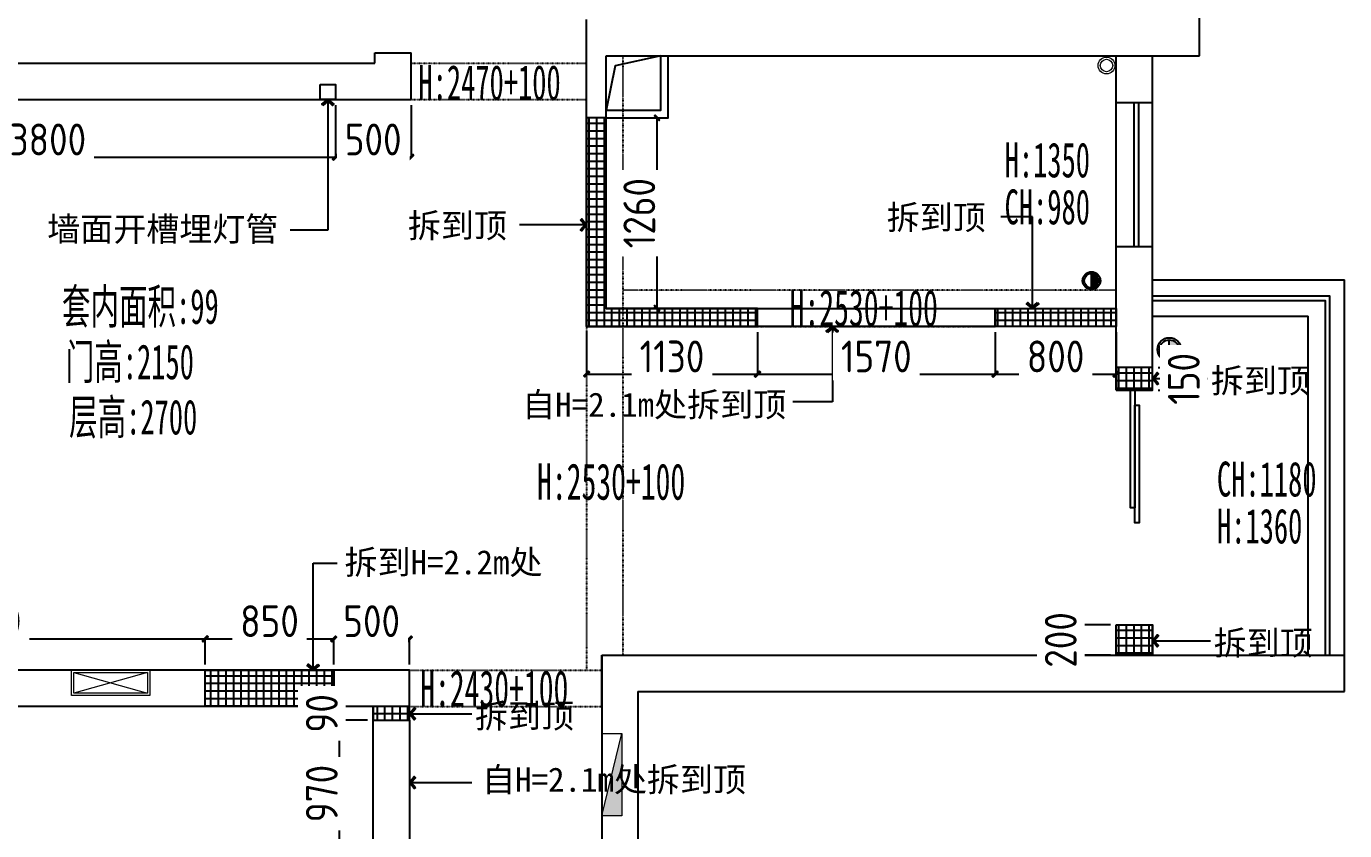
# Model space of a CAD drawing. Extents: x -74236 to 286982, y -14633 to 132816.
# Drawn here: x 71480 to 80192, y 106038 to 111352 of the extents above; entities that cross this region are included whole.
import ezdxf

# ---------------------------------------------------------------- set-up
doc = ezdxf.new("R2010")
doc.units = 0
doc.header["$LTSCALE"] = 10
doc.header["$MEASUREMENT"] = 0
doc.header["$PDSIZE"] = 5
doc.linetypes.add('ACAD_ISO03W100', pattern=[30, 12, -18])
for name, color, linetype in [('0内标注', 250, 'Continuous'), ('2改建拆', 1, 'Continuous'), ('图框', 4, 'Continuous')]:
    doc.layers.add(name, color=color, linetype=linetype)
doc.styles.get("Standard").update_dxf_attribs({"font": 'gbenor.shx', "bigfont": 'gbcbig.shx'})
doc.styles.add('仿宋', font='', dxfattribs={"width": 0.6, "height": 240})
doc.styles.get('仿宋').set_extended_font_data('SimSun')
doc.dimstyles.new('wl20', dxfattribs={"dimscale": 60, "dimtxt": 1.8, "dimasz": 0.03, "dimexe": 0, "dimexo": 0.625, "dimgap": 0.2, "dimtad": 1, "dimdec": 0, "dimrnd": 0.05, "dimdsep": 46, "dimtxsty": 'Standard', "dimblk": 'BZ', "dimcen": 0.06, "dimclrd": 127, "dimclre": 127, "dimclrt": 1, "dimadec": 0, "dimazin": 0, "dimtfac": 1, "dimtdec": 0, "dimtix": 1, "dimtmove": 2, "dimatfit": 3, "dimldrblk": 'jt', "dimfxl": 1, "dimtvp": 1, "dimtfill": 1, "dimtolj": 1, "dimtzin": 0, "dimarcsym": 0})
pattern_1 = [(0, (0, 24511.735), (0, 50), []), (90, (0, 24511.735), (-50, 3e-15), [])]

# ---------------------------------------------------------------- blocks, each defined once
blk = doc.blocks.new('BZ')
at = {"layer": '图框', "linetype": 'Continuous'}
blk.add_hatch(color=2, dxfattribs=at).paths.add_polyline_path([(9.6, 6.5), (6.6, 9.4), (-10.5, -7.5), (-7.4, -10.7)])
blk.add_lwpolyline([(-7.4, -10.7), (9.6, 6.5), (6.6, 9.4), (-10.5, -7.5), (-7.4, -10.7)], dxfattribs=at)
blk = doc.blocks.new('jt')
at = {"layer": '图框', "linetype": 'Continuous'}
blk.add_hatch(color=2, dxfattribs=at).paths.add_polyline_path([(-22, 17.7), (-16.7, 22.2), (0, 0), (-16.7, -22), (-22, -17.6), (-5.7, 0)])
blk.add_lwpolyline([(-22, 17.7), (-16.7, 22.2), (0, 0), (-16.7, -22), (-22, -17.6), (-5.7, 0), (-22, 17.7)], dxfattribs=at)
blk = doc.blocks.new('*D430')
at = {"layer": '2改建拆', "color": 127, "lineweight": -2, "transparency": 16777216}
for p, q in [((69722, 107135.5), (69722, 107305.2)), ((69723.8, 107305.2), (72660.2, 107305.2)), ((72662, 107135.5), (72662, 107305.2))]:
    blk.add_line(p, q, dxfattribs=at)
at = {"layer": 'Defpoints', "color": 0, "transparency": 16777216}
for p in [(72662, 107305.2), (69722, 107098), (72662, 107098)]:
    blk.add_point(p, dxfattribs=at)
at = {"layer": '2改建拆', "color": 127, "lineweight": -2, "transparency": 16777216, "xscale": 1.8, "yscale": 1.8, "zscale": 1.8, "rotation": 180}
blk.add_blockref('BZ', (69722, 107305.2), dxfattribs=at)
at = {"layer": '2改建拆', "color": 127, "lineweight": -2, "transparency": 16777216, "xscale": 1.8, "yscale": 1.8, "zscale": 1.8}
blk.add_blockref('BZ', (72662, 107305.2), dxfattribs=at)
at = {"layer": '2改建拆', "color": 1, "transparency": 16777216, "insert": (71192, 107422.2), "char_height": 210, "attachment_point": 5, "bg_fill": 3, "box_fill_scale": 1.25, "bg_fill_color": 256, "bg_fill_true_color": 13158600, "bg_fill_transparency": 0}
blk.add_mtext('\\A1;2940', dxfattribs=at)
blk = doc.blocks.new('*D431')
at = {"layer": '2改建拆', "color": 127, "lineweight": -2, "transparency": 16777216}
for p, q in [((73512, 107135.5), (73512, 107305.2)), ((73513.8, 107305.2), (74010.2, 107305.2)), ((74012, 107135.5), (74012, 107305.2))]:
    blk.add_line(p, q, dxfattribs=at)
at = {"layer": 'Defpoints', "color": 0, "transparency": 16777216}
for p in [(73512, 107098), (74012, 107098)]:
    blk.add_point(p, dxfattribs=at)
at = {"layer": '2改建拆', "color": 127, "lineweight": -2, "transparency": 16777216, "xscale": 1.8, "yscale": 1.8, "zscale": 1.8, "rotation": 180}
blk.add_blockref('BZ', (73512, 107305.2), dxfattribs=at)
at = {"layer": '2改建拆', "color": 127, "lineweight": -2, "transparency": 16777216, "xscale": 1.8, "yscale": 1.8, "zscale": 1.8}
blk.add_blockref('BZ', (74012, 107305.2), dxfattribs=at)
at = {"layer": '2改建拆', "color": 1, "transparency": 16777216, "insert": (73762, 107422.2), "char_height": 210, "attachment_point": 5, "bg_fill": 3, "box_fill_scale": 1.25, "bg_fill_color": 256, "bg_fill_true_color": 13158600, "bg_fill_transparency": 0}
blk.add_mtext('\\A1;500', dxfattribs=at)
at = {"layer": 'Defpoints', "color": 0, "transparency": 16777216}
blk.add_point((74012, 107305.2), dxfattribs=at)
blk = doc.blocks.new('*D432')
at = {"layer": '2改建拆', "color": 127, "lineweight": -2, "transparency": 16777216}
for p, q in [((72662, 107135.5), (72662, 107305.2)), ((72663.8, 107305.2), (73510.2, 107305.2)), ((73512, 107135.5), (73512, 107305.2))]:
    blk.add_line(p, q, dxfattribs=at)
at = {"layer": 'Defpoints', "color": 0, "transparency": 16777216}
for p in [(73512, 107305.2), (72662, 107098), (73512, 107098)]:
    blk.add_point(p, dxfattribs=at)
at = {"layer": '2改建拆', "color": 127, "lineweight": -2, "transparency": 16777216, "xscale": 1.8, "yscale": 1.8, "zscale": 1.8, "rotation": 180}
blk.add_blockref('BZ', (72662, 107305.2), dxfattribs=at)
at = {"layer": '2改建拆', "color": 127, "lineweight": -2, "transparency": 16777216, "xscale": 1.8, "yscale": 1.8, "zscale": 1.8}
blk.add_blockref('BZ', (73512, 107305.2), dxfattribs=at)
at = {"layer": '2改建拆', "color": 1, "transparency": 16777216, "insert": (73087, 107422.2), "char_height": 210, "attachment_point": 5, "bg_fill": 3, "box_fill_scale": 1.25, "bg_fill_color": 256, "bg_fill_true_color": 13158600, "bg_fill_transparency": 0}
blk.add_mtext('\\A1;850', dxfattribs=at)
blk = doc.blocks.new('*D433')
at = {"layer": '2改建拆', "color": 127, "lineweight": -2, "transparency": 16777216}
for p, q in [((73734.5, 106768), (73549.4, 106768)), ((73549.4, 105799.8), (73549.4, 106766.2)), ((73734.5, 105798), (73549.4, 105798))]:
    blk.add_line(p, q, dxfattribs=at)
at = {"layer": 'Defpoints', "color": 0, "transparency": 16777216}
for p in [(73549.4, 106768), (73772, 106768), (73772, 105798)]:
    blk.add_point(p, dxfattribs=at)
at = {"layer": '2改建拆', "color": 127, "lineweight": -2, "transparency": 16777216, "xscale": 1.8, "yscale": 1.8, "zscale": 1.8}
for p, rotation in [((73549.4, 106768), 90), ((73549.4, 105798), 270)]:
    blk.add_blockref('BZ', p, dxfattribs=dict(at, rotation=rotation))
at = {"layer": '2改建拆', "color": 1, "transparency": 16777216, "insert": (73432.4, 106283), "char_height": 210, "attachment_point": 5, "rotation": 90, "bg_fill": 3, "box_fill_scale": 1.25, "bg_fill_color": 256, "bg_fill_true_color": 13158600, "bg_fill_transparency": 0}
blk.add_mtext('\\A1;970', dxfattribs=at)
blk = doc.blocks.new('*D434')
at = {"layer": '2改建拆', "color": 127, "lineweight": -2, "transparency": 16777216}
for p, q in [((73549.4, 106859.8), (73549.4, 106861.6)), ((73734.5, 106858), (73549.4, 106858)), ((73549.4, 106768), (73549.4, 106858)), ((73734.5, 106768), (73549.4, 106768)), ((73549.4, 106766.2), (73549.4, 106764.4))]:
    blk.add_line(p, q, dxfattribs=at)
at = {"layer": 'Defpoints', "color": 0, "transparency": 16777216}
for p in [(73772, 106858), (73772, 106768)]:
    blk.add_point(p, dxfattribs=at)
at = {"layer": '2改建拆', "color": 127, "lineweight": -2, "transparency": 16777216, "xscale": 1.8, "yscale": 1.8, "zscale": 1.8}
for p, rotation in [((73549.4, 106858), 270), ((73549.4, 106768), 90)]:
    blk.add_blockref('BZ', p, dxfattribs=dict(at, rotation=rotation))
at = {"layer": '2改建拆', "color": 1, "transparency": 16777216, "insert": (73432.4, 106813), "char_height": 210, "attachment_point": 5, "rotation": 90, "bg_fill": 3, "box_fill_scale": 1.25, "bg_fill_color": 256, "bg_fill_true_color": 13158600, "bg_fill_transparency": 0}
blk.add_mtext('\\A1;90', dxfattribs=at)
at = {"layer": 'Defpoints', "color": 0, "transparency": 16777216}
blk.add_point((73549.4, 106858), dxfattribs=at)
blk = doc.blocks.new('*D436')
at = {"layer": '2改建拆', "color": 127, "lineweight": -2, "transparency": 16777216}
for p, q in [((75349.5, 110748), (75647.7, 110748)), ((75647.7, 109489.8), (75647.7, 110746.2)), ((75349.5, 109488), (75647.7, 109488))]:
    blk.add_line(p, q, dxfattribs=at)
at = {"layer": 'Defpoints', "color": 0, "transparency": 16777216}
for p in [(75312, 110748), (75647.7, 110748), (75312, 109488)]:
    blk.add_point(p, dxfattribs=at)
at = {"layer": '2改建拆', "color": 127, "lineweight": -2, "transparency": 16777216, "xscale": 1.8, "yscale": 1.8, "zscale": 1.8}
for p, rotation in [((75647.7, 110748), 90), ((75647.7, 109488), 270)]:
    blk.add_blockref('BZ', p, dxfattribs=dict(at, rotation=rotation))
at = {"layer": '2改建拆', "color": 1, "transparency": 16777216, "insert": (75530.7, 110118), "char_height": 210, "attachment_point": 5, "rotation": 90, "bg_fill": 3, "box_fill_scale": 1.25, "bg_fill_color": 256, "bg_fill_true_color": 13158600, "bg_fill_transparency": 0}
blk.add_mtext('\\A1;1260', dxfattribs=at)
blk = doc.blocks.new('*D437')
at = {"layer": '2改建拆', "color": 127, "lineweight": -2, "transparency": 16777216}
for p, q in [((75182, 109330.5), (75182, 109054.1)), ((76312, 109330.5), (76312, 109054.1)), ((75183.8, 109054.1), (76310.2, 109054.1))]:
    blk.add_line(p, q, dxfattribs=at)
at = {"layer": 'Defpoints', "color": 0, "transparency": 16777216}
for p in [(75182, 109368), (76312, 109368), (76312, 109054.1)]:
    blk.add_point(p, dxfattribs=at)
at = {"layer": '2改建拆', "color": 127, "lineweight": -2, "transparency": 16777216, "xscale": 1.8, "yscale": 1.8, "zscale": 1.8, "rotation": 180}
blk.add_blockref('BZ', (75182, 109054.1), dxfattribs=at)
at = {"layer": '2改建拆', "color": 127, "lineweight": -2, "transparency": 16777216, "xscale": 1.8, "yscale": 1.8, "zscale": 1.8}
blk.add_blockref('BZ', (76312, 109054.1), dxfattribs=at)
at = {"layer": '2改建拆', "color": 1, "transparency": 16777216, "insert": (75747, 109171.1), "char_height": 210, "attachment_point": 5, "bg_fill": 3, "box_fill_scale": 1.25, "bg_fill_color": 256, "bg_fill_true_color": 13158600, "bg_fill_transparency": 0}
blk.add_mtext('\\A1;1130', dxfattribs=at)
blk = doc.blocks.new('*D438')
at = {"layer": '2改建拆', "color": 127, "lineweight": -2, "transparency": 16777216}
for p, q in [((76312, 109330.5), (76312, 109054.1)), ((77882, 109330.5), (77882, 109054.1)), ((76313.8, 109054.1), (77880.2, 109054.1))]:
    blk.add_line(p, q, dxfattribs=at)
at = {"layer": 'Defpoints', "color": 0, "transparency": 16777216}
for p in [(76312, 109368), (77882, 109368), (77882, 109054.1)]:
    blk.add_point(p, dxfattribs=at)
at = {"layer": '2改建拆', "color": 127, "lineweight": -2, "transparency": 16777216, "xscale": 1.8, "yscale": 1.8, "zscale": 1.8, "rotation": 180}
blk.add_blockref('BZ', (76312, 109054.1), dxfattribs=at)
at = {"layer": '2改建拆', "color": 127, "lineweight": -2, "transparency": 16777216, "xscale": 1.8, "yscale": 1.8, "zscale": 1.8}
blk.add_blockref('BZ', (77882, 109054.1), dxfattribs=at)
at = {"layer": '2改建拆', "color": 1, "transparency": 16777216, "insert": (77097, 109171.1), "char_height": 210, "attachment_point": 5, "bg_fill": 3, "box_fill_scale": 1.25, "bg_fill_color": 256, "bg_fill_true_color": 13158600, "bg_fill_transparency": 0}
blk.add_mtext('\\A1;1570', dxfattribs=at)
blk = doc.blocks.new('*D439')
at = {"layer": '2改建拆', "color": 127, "lineweight": -2, "transparency": 16777216}
for p, q in [((77882, 109330.5), (77882, 109054.1)), ((78682, 109330.5), (78682, 109054.1)), ((77883.8, 109054.1), (78680.2, 109054.1))]:
    blk.add_line(p, q, dxfattribs=at)
at = {"layer": 'Defpoints', "color": 0, "transparency": 16777216}
for p in [(77882, 109368), (78682, 109368), (78682, 109054.1)]:
    blk.add_point(p, dxfattribs=at)
at = {"layer": '2改建拆', "color": 127, "lineweight": -2, "transparency": 16777216, "xscale": 1.8, "yscale": 1.8, "zscale": 1.8, "rotation": 180}
blk.add_blockref('BZ', (77882, 109054.1), dxfattribs=at)
at = {"layer": '2改建拆', "color": 127, "lineweight": -2, "transparency": 16777216, "xscale": 1.8, "yscale": 1.8, "zscale": 1.8}
blk.add_blockref('BZ', (78682, 109054.1), dxfattribs=at)
at = {"layer": '2改建拆', "color": 1, "transparency": 16777216, "insert": (78282, 109171.1), "char_height": 210, "attachment_point": 5, "bg_fill": 3, "box_fill_scale": 1.25, "bg_fill_color": 256, "bg_fill_true_color": 13158600, "bg_fill_transparency": 0}
blk.add_mtext('\\A1;800', dxfattribs=at)
blk = doc.blocks.new('*D440')
at = {"layer": '2改建拆', "color": 127, "lineweight": -2, "transparency": 16777216}
for p, q in [((78432.9, 107399.8), (78432.9, 107401.6)), ((78644.5, 107398), (78432.9, 107398)), ((78432.9, 107198), (78432.9, 107398)), ((78644.5, 107198), (78432.9, 107198)), ((78432.9, 107196.2), (78432.9, 107194.4))]:
    blk.add_line(p, q, dxfattribs=at)
at = {"layer": 'Defpoints', "color": 0, "transparency": 16777216}
for p in [(78682, 107398), (78682, 107198)]:
    blk.add_point(p, dxfattribs=at)
at = {"layer": '2改建拆', "color": 127, "lineweight": -2, "transparency": 16777216, "xscale": 1.8, "yscale": 1.8, "zscale": 1.8}
for p, rotation in [((78432.9, 107398), 270), ((78432.9, 107198), 90)]:
    blk.add_blockref('BZ', p, dxfattribs=dict(at, rotation=rotation))
at = {"layer": '2改建拆', "color": 1, "transparency": 16777216, "insert": (78315.9, 107298), "char_height": 210, "attachment_point": 5, "rotation": 90, "bg_fill": 3, "box_fill_scale": 1.25, "bg_fill_color": 256, "bg_fill_true_color": 13158600, "bg_fill_transparency": 0}
blk.add_mtext('\\A1;200', dxfattribs=at)
at = {"layer": 'Defpoints', "color": 0, "transparency": 16777216}
blk.add_point((78432.9, 107398), dxfattribs=at)
blk = doc.blocks.new('*D441')
at = {"layer": '2改建拆', "color": 127, "lineweight": -2, "transparency": 16777216}
for p, q in [((78959.5, 109098), (79245.8, 109098)), ((79245.8, 109099.8), (79245.8, 109101.6)), ((79245.8, 108948), (79245.8, 109098)), ((78959.5, 108948), (79245.8, 108948)), ((79245.8, 108946.2), (79245.8, 108944.4))]:
    blk.add_line(p, q, dxfattribs=at)
at = {"layer": 'Defpoints', "color": 0, "transparency": 16777216}
for p in [(78922, 109098), (78922, 108948)]:
    blk.add_point(p, dxfattribs=at)
at = {"layer": '2改建拆', "color": 127, "lineweight": -2, "transparency": 16777216, "xscale": 1.8, "yscale": 1.8, "zscale": 1.8}
for p, rotation in [((79245.8, 109098), 270), ((79245.8, 108948), 90)]:
    blk.add_blockref('BZ', p, dxfattribs=dict(at, rotation=rotation))
at = {"layer": '2改建拆', "color": 1, "transparency": 16777216, "insert": (79128.8, 109023), "char_height": 210, "attachment_point": 5, "rotation": 90, "bg_fill": 3, "box_fill_scale": 1.25, "bg_fill_color": 256, "bg_fill_true_color": 13158600, "bg_fill_transparency": 0}
blk.add_mtext('\\A1;150', dxfattribs=at)
at = {"layer": 'Defpoints', "color": 0, "transparency": 16777216}
blk.add_point((79245.8, 109098), dxfattribs=at)
blk = doc.blocks.new('*D608')
at = {"layer": '2改建拆', "color": 127, "lineweight": -2, "transparency": 16777216}
for p, q in [((69722, 110830.5), (69722, 110487.5)), ((73522, 110830.5), (73522, 110487.5)), ((69723.8, 110487.5), (73520.2, 110487.5))]:
    blk.add_line(p, q, dxfattribs=at)
at = {"layer": 'Defpoints', "color": 0, "transparency": 16777216}
for p in [(69722, 110868), (73522, 110868), (73522, 110487.5)]:
    blk.add_point(p, dxfattribs=at)
at = {"layer": '2改建拆', "color": 127, "lineweight": -2, "transparency": 16777216, "xscale": 1.8, "yscale": 1.8, "zscale": 1.8, "rotation": 180}
blk.add_blockref('BZ', (69722, 110487.5), dxfattribs=at)
at = {"layer": '2改建拆', "color": 127, "lineweight": -2, "transparency": 16777216, "xscale": 1.8, "yscale": 1.8, "zscale": 1.8}
blk.add_blockref('BZ', (73522, 110487.5), dxfattribs=at)
at = {"layer": '2改建拆', "color": 1, "transparency": 16777216, "insert": (71622, 110604.5), "char_height": 210, "attachment_point": 5, "bg_fill": 3, "box_fill_scale": 1.25, "bg_fill_color": 256, "bg_fill_true_color": 13158600, "bg_fill_transparency": 0}
blk.add_mtext('\\A1;3800', dxfattribs=at)
blk = doc.blocks.new('*D609')
at = {"layer": '2改建拆', "color": 127, "lineweight": -2, "transparency": 16777216}
for p, q in [((73522, 110830.5), (73522, 110487.5)), ((74022, 110830.5), (74022, 110487.5)), ((73523.8, 110487.5), (74020.2, 110487.5))]:
    blk.add_line(p, q, dxfattribs=at)
at = {"layer": 'Defpoints', "color": 0, "transparency": 16777216}
for p in [(73522, 110868), (74022, 110868)]:
    blk.add_point(p, dxfattribs=at)
at = {"layer": '2改建拆', "color": 127, "lineweight": -2, "transparency": 16777216, "xscale": 1.8, "yscale": 1.8, "zscale": 1.8, "rotation": 180}
blk.add_blockref('BZ', (73522, 110487.5), dxfattribs=at)
at = {"layer": '2改建拆', "color": 127, "lineweight": -2, "transparency": 16777216, "xscale": 1.8, "yscale": 1.8, "zscale": 1.8}
blk.add_blockref('BZ', (74022, 110487.5), dxfattribs=at)
at = {"layer": '2改建拆', "color": 1, "transparency": 16777216, "insert": (73772, 110604.5), "char_height": 210, "attachment_point": 5, "bg_fill": 3, "box_fill_scale": 1.25, "bg_fill_color": 256, "bg_fill_true_color": 13158600, "bg_fill_transparency": 0}
blk.add_mtext('\\A1;500', dxfattribs=at)
at = {"layer": 'Defpoints', "color": 0, "transparency": 16777216}
blk.add_point((74022, 110487.5), dxfattribs=at)

msp = doc.modelspace()

# ---------------------------------------------------------------- hatches: boundary and pattern name
at = {"ltscale": 3}
for points in [[(78519.3, 109719.7), (78519.3, 109623.5, 0.414214), (78567.4, 109671.6, 0.414214)], [(79033.5, 109280.5), (79033.5, 109152.2, 0.414214), (79097.7, 109216.3, 0.414214)]]:
    msp.add_hatch(color=251, dxfattribs=at).paths.add_polyline_path(points)
at = {"lineweight": 5}
msp.add_hatch(color=251, dxfattribs=at).paths.add_polyline_path([(75282, 106135.4), (75414.8, 106135.4), (75414.8, 106680.8)])
at = {"layer": '2改建拆'}
h = msp.add_hatch(dxfattribs=at)
h.set_pattern_fill('_USER', color=253, scale=50, double=1, pattern_type=0)
h.set_pattern_definition(pattern_1)
h.paths.add_polyline_path([(75182, 110748), (75182, 109368), (76312, 109368), (76312, 109488), (75312, 109488), (75312, 110748)])
h = msp.add_hatch(dxfattribs=at)
h.set_pattern_fill('_USER', color=253, scale=50, double=1, pattern_type=0)
h.set_pattern_definition(pattern_1)
h.paths.add_polyline_path([(77882, 109488), (78682, 109488), (78682, 109368), (77882, 109368)])
h = msp.add_hatch(dxfattribs=at)
h.set_pattern_fill('_USER', color=253, scale=50, double=1, pattern_type=0)
h.set_pattern_definition(pattern_1)
h.paths.add_polyline_path([(78682, 108948), (78922, 108948), (78922, 109098), (78682, 109098)])
h = msp.add_hatch(dxfattribs=at)
h.set_pattern_fill('_USER', color=253, scale=50, double=1, pattern_type=0)
h.set_pattern_definition(pattern_1)
h.paths.add_polyline_path([(78682, 107398), (78922, 107398), (78922, 107198), (78682, 107198)])
h = msp.add_hatch(dxfattribs=at)
h.set_pattern_fill('_USER', color=253, scale=50, double=1, pattern_type=0)
h.set_pattern_definition(pattern_1)
h.paths.add_polyline_path([(73512, 106858), (72662, 106858), (72662, 107098), (73512, 107098)])
h = msp.add_hatch(dxfattribs=at)
h.set_pattern_fill('_USER', color=253, scale=50, double=1, pattern_type=0)
h.set_pattern_definition(pattern_1)
h.paths.add_polyline_path([(73772, 106768), (74012, 106768), (74012, 106858), (73772, 106858)])

# ---------------------------------------------------------------- linework, layer by layer
at = {"color": 255}
for p, q in [((79232, 111158), (79232, 111978)), ((75182, 109488), (75182, 111398)), ((73782, 111178), (74022, 111178)), ((73782, 111108), (73782, 111178)), ((74022, 110868), (74022, 111178)), ((68222, 111108), (73782, 111108)), ((75312, 111158), (79232, 111158)), ((75312, 109488), (75312, 111158)), ((78682, 108948), (78682, 111158)), ((78922, 108948), (78922, 111158)), ((67982, 110868), (74022, 110868)), ((78682, 110848), (78922, 110848)), ((78682, 109898), (78922, 109898)), ((78922, 109678), (80192, 109678)), ((80192, 106958), (80192, 109678)), ((75182, 109368), (75182, 109488)), ((75312, 109488), (76312, 109488)), ((76312, 109368), (76312, 109488)), ((77882, 109488), (78682, 109488)), ((77882, 109368), (77882, 109488)), ((78922, 109438), (79952, 109438)), ((79952, 107198), (79952, 109438)), ((76312, 109368), (75182, 109368)), ((78682, 109368), (77882, 109368)), ((78682, 108948), (78922, 108948)), ((78682, 107398), (78922, 107398)), ((78682, 107198), (78682, 107398)), ((78922, 107198), (78922, 107398)), ((75282, 107198), (80192, 107198)), ((75282, 107198), (75282, 105598)), ((75282, 106858), (75282, 107198)), ((74012, 107098), (69722, 107098)), ((74012, 106768), (74012, 107098)), ((75522, 106958), (80192, 106958)), ((75522, 106958), (75522, 105358)), ((73772, 106858), (69722, 106858)), ((73772, 106768), (73772, 106858)), ((73772, 106768), (74012, 106768))]:
    msp.add_line(p, q, dxfattribs=at)
at = {"color": 144, "linetype": 'ACAD_ISO03W100', "ltscale": 0.01}
for p, q in [((74022, 111108), (75182, 111108)), ((75422, 111158), (75422, 107198)), ((74022, 110868), (75182, 110868)), ((78682.5, 109608), (75422, 109608)), ((75182, 109368), (75182, 107098)), ((76312, 109368), (77882, 109368)), ((74012, 107098), (75282, 107098)), ((74012, 106858), (75282, 106858))]:
    msp.add_line(p, q, dxfattribs=at)
at = {"color": 144}
for p, q in [((78802, 109898), (78802, 110848)), ((78832, 109898), (78832, 110848))]:
    msp.add_line(p, q, dxfattribs=at)
at = {"color": 251, "ltscale": 3}
for p, q in [((78519.3, 109623.5), (78519.3, 109719.7)), ((79033.5, 109152.2), (79033.5, 109280.5))]:
    msp.add_line(p, q, dxfattribs=at)
at = {"color": 251, "lineweight": 5}
for p, q in [((72281.6, 107083.4), (71793, 106945.3)), ((71793, 107083.4), (72281.6, 106945.3)), ((75282, 106135.4), (75414.8, 106680.8))]:
    msp.add_line(p, q, dxfattribs=at)
at = {"color": 255}
for points in [[(75312, 110748), (75722, 110748), (75722, 111158)], [(75312, 110798), (75672, 110798), (75672, 111158)], [(75672, 111158), (75370.6, 111092.2), (75312, 110798)]]:
    msp.add_lwpolyline(points, dxfattribs=at)
at = {"color": 144}
for points in [[(80094.5, 107198), (80094.5, 109569.1), (78922, 109569.1)], [(80064.5, 107198), (80064.5, 109539.1), (78922, 109539.1)]]:
    msp.add_lwpolyline(points, dxfattribs=at)
at = {"color": 1}
for points in [[(78777.4, 108948), (78806, 108948), (78806, 108170), (78777.4, 108170)], [(78806, 108850), (78834.6, 108850), (78834.6, 108072), (78806, 108072)]]:
    msp.add_lwpolyline(points, close=True, dxfattribs=at)
at = {"color": 251, "lineweight": 5}
for points in [[(71778.4, 107098), (72296.2, 107098), (72296.2, 106930.7), (71778.4, 106930.7)], [(71793, 107083.4), (72281.6, 107083.4), (72281.6, 106945.3), (71793, 106945.3)], [(75282, 106135.4), (75282, 106680.8), (75414.8, 106680.8), (75414.8, 106135.4)]]:
    msp.add_lwpolyline(points, close=True, dxfattribs=at)
for radius in [55.6, 41.2]:
    msp.add_circle((78618, 111093.7), radius, dxfattribs=at)
at = {"color": 251, "ltscale": 3}
for centre, radius in [((78519.3, 109671.6), 58.8), ((78519.3, 109671.6), 48.1), ((79033.5, 109216.3), 78.4), ((79033.5, 109216.3), 64.2)]:
    msp.add_circle(centre, radius, dxfattribs=at)
at = {"layer": '2改建拆', "color": 6}
msp.add_lwpolyline([(73422, 110968), (73522, 110968), (73522, 110868), (73422, 110868)], close=True, dxfattribs=at)
at = {"layer": '2改建拆', "color": 255}
msp.add_lwpolyline([(75182, 110748), (75182, 109368), (76312, 109368), (76312, 109488), (75312, 109488), (75312, 110748), (75182, 110748)], dxfattribs=at)
for points in [[(77882, 109368), (76312, 109368), (76312, 109488), (77882, 109488)], [(77882, 109488), (78682, 109488), (78682, 109368), (77882, 109368)], [(78682, 108948), (78922, 108948), (78922, 109098), (78682, 109098)], [(78682, 107398), (78922, 107398), (78922, 107198), (78682, 107198)], [(73512, 106858), (72662, 106858), (72662, 107098), (73512, 107098)], [(73772, 106768), (74012, 106768), (74012, 106858), (73772, 106858)], [(73772, 106768), (74012, 106768), (74012, 105798), (73772, 105798)]]:
    msp.add_lwpolyline(points, close=True, dxfattribs=at)

# ---------------------------------------------------------------- texts
at = {"layer": '0内标注', "color": 251, "style": '仿宋', "width": 0.6}
for s, height, p in [('H:2470+100', 230.4, (74070.8, 110865.8)), ('H:1350', 230.4, (77945, 110354.2)), ('CH:980', 230.4, (77945, 110044)), ('套内面积:99', 230.4, (71715.1, 109386.5)), ('H:2530+100', 240, (76524.2, 109371.3)), ('门高:2150', 230.4, (71739.9, 109020.3)), ('层高:2700', 230.4, (71762.2, 108655.6)), ('CH:1180', 230.4, (79348.2, 108245.7)), ('H:2530+100', 240, (74854.7, 108224.4)), ('H:1360', 230.4, (79348.2, 107935.5)), ('H:2430+100', 240, (74082.3, 106856.8))]:
    msp.add_text(s, height=height, dxfattribs=at).set_placement(p)
at = {"layer": '2改建拆', "color": 0, "char_height": 160}
for s, insert, width, attachment_point in [('{\\fSimSun|b0|i0|c134|p2;\\C2;拆到顶}', (74001.2, 109937.7), 1319.801, 7), ('{\\fSimSun|b0|i0|c134|p2;\\C2;拆到顶}', (77165.7, 109991.6), 1319.801, 7), ('{\\fSimSun|b0|i0|c134|p2;\\C2;墙面开槽埋灯管}', (71617.7, 109914.3), 2117.53, 7), ('{\\fSimSun|b0|i0|c134|p2;\\C2;拆到顶}', (79308, 108912.5), 1319.801, 7), ('{\\fSimSun|b0|i0|c134|p2;\\C2;自H=2.1m处拆到顶}', (76501, 108754.7), 2671.156, 9), ('{\\fSimSun|b0|i0|c134|p2;\\C2;拆到H=2.2m处}', (73582.7, 107713.5), 1966.306, 7), ('{\\fSimSun|b0|i0|c134|p2;\\C2;拆到顶}', (79326.4, 107180.9), 1319.801, 7), ('{\\fSimSun|b0|i0|c134|p2;\\C2;拆到顶}', (74444.6, 106698.5), 1319.801, 7), ('{\\fSimSun|b0|i0|c134|p2;\\C2;自H=2.1m处拆到顶}', (76235.9, 106277.5), 2671.156, 9)]:
    msp.add_mtext(s, dxfattribs=dict(at, insert=insert, width=width, attachment_point=attachment_point))

# ---------------------------------------------------------------- leaders
at = {"layer": '2改建拆', "color": 255}
for points in [[(75182, 110040), (74738.5, 110040)], [(78130.1, 109488), (78130.1, 110093.1), (77919.2, 110093.1)], [(76806.4, 109368), (76806.4, 108870.2), (76546.2, 108870.2)], [(78922, 109024.6), (79287.6, 109024.6)], [(73374.6, 107098), (73374.6, 107805.7), (73534.1, 107805.7)], [(78922, 107293), (79305.9, 107293)], [(74012, 106810.6), (74424.2, 106810.6)], [(74012, 106355.4), (74424.2, 106355.4)]]:
    msp.add_leader(points, dimstyle='wl20', override={"dimtxt": 4, "dimgap": 0.2, "dimtad": 0, "dimfxl": 300, "dimfxlon": 1, "dimarcsym": 1}, dxfattribs=at)

# ---------------------------------------------------------------- next in the draw order: dimensions: what is measured, and where the dimension line sits
at = {"layer": '2改建拆', "color": 6}
dim = msp.add_linear_dim(base=(73522, 110487.5), p1=(69722, 110868), p2=(73522, 110868), dimstyle='wl20', override={"dimtxt": 3.5, "dimfxl": 300, "dimfxlon": 1, "dimarcsym": 1}, dxfattribs=at)
dim.commit()
dim.dimension.update_dxf_attribs({"geometry": '*D608', "text_midpoint": (71622, 110604.5)})
at = {"layer": '2改建拆', "color": 255}
for base, p1, p2, picture, middle in [((75647.7, 110748), (75312, 109488), (75312, 110748), '*D436', (75530.7, 110118)), ((79245.8, 109098), (78922, 108948), (78922, 109098), '*D441', (79128.8, 109023)), ((78432.9, 107398), (78682, 107198), (78682, 107398), '*D440', (78315.9, 107298)), ((73549.4, 106768), (73772, 105798), (73772, 106768), '*D433', (73432.4, 106283))]:
    dim = msp.add_linear_dim(base=base, p1=p1, p2=p2, angle=90, dimstyle='wl20', override={"dimtxt": 3.5, "dimfxl": 300, "dimfxlon": 1, "dimarcsym": 1}, dxfattribs=at)
    dim.commit()
    dim.dimension.update_dxf_attribs({"geometry": picture, "text_midpoint": middle})
for base, p1, p2, picture, middle in [((76312, 109054.1), (75182, 109368), (76312, 109368), '*D437', (75747, 109171.1)), ((72662, 107305.2), (69722, 107098), (72662, 107098), '*D430', (71192, 107422.2)), ((74012, 107305.2), (73512, 107098), (74012, 107098), '*D431', (73762, 107422.2))]:
    dim = msp.add_linear_dim(base=base, p1=p1, p2=p2, dimstyle='wl20', override={"dimtxt": 3.5, "dimfxl": 300, "dimfxlon": 1, "dimarcsym": 1}, dxfattribs=at)
    dim.commit()
    dim.dimension.update_dxf_attribs({"geometry": picture, "text_midpoint": middle})

# ---------------------------------------------------------------- next in the draw order: dimensions: what is measured, and where the dimension line sits
at = {"layer": '2改建拆', "color": 6}
dim = msp.add_linear_dim(base=(74022, 110487.5), p1=(73522, 110868), p2=(74022, 110868), dimstyle='wl20', override={"dimtxt": 3.5, "dimfxl": 300, "dimfxlon": 1, "dimarcsym": 1}, dxfattribs=at)
dim.commit()
dim.dimension.update_dxf_attribs({"geometry": '*D609', "text_midpoint": (73772, 110604.5)})
at = {"layer": '2改建拆', "color": 255}
for base, p1, p2, picture, middle in [((77882, 109054.1), (76312, 109368), (77882, 109368), '*D438', (77097, 109171.1)), ((73512, 107305.2), (72662, 107098), (73512, 107098), '*D432', (73087, 107422.2))]:
    dim = msp.add_linear_dim(base=base, p1=p1, p2=p2, dimstyle='wl20', override={"dimtxt": 3.5, "dimfxl": 300, "dimfxlon": 1, "dimarcsym": 1}, dxfattribs=at)
    dim.commit()
    dim.dimension.update_dxf_attribs({"geometry": picture, "text_midpoint": middle})
dim = msp.add_linear_dim(base=(73549.4, 106858), p1=(73772, 106768), p2=(73772, 106858), angle=90, dimstyle='wl20', override={"dimtxt": 3.5, "dimfxl": 300, "dimfxlon": 1, "dimarcsym": 1}, dxfattribs=at)
dim.commit()
dim.dimension.update_dxf_attribs({"geometry": '*D434', "text_midpoint": (73432.4, 106813)})

# ---------------------------------------------------------------- next in the draw order: dimensions: what is measured, and where the dimension line sits
dim = msp.add_linear_dim(base=(78682, 109054.1), p1=(77882, 109368), p2=(78682, 109368), dimstyle='wl20', override={"dimtxt": 3.5, "dimfxl": 300, "dimfxlon": 1, "dimarcsym": 1}, dxfattribs=at)
dim.commit()
dim.dimension.update_dxf_attribs({"geometry": '*D439', "text_midpoint": (78282, 109171.1)})

# ---------------------------------------------------------------- next in the draw order: leaders
at = {"layer": '2改建拆', "color": 6}
msp.add_leader([(73472, 110868), (73472, 110005.8), (73223.1, 110005.8)], dimstyle='wl20', override={"dimtxt": 3.5, "dimgap": 0.2, "dimtad": 0, "dimfxl": 300, "dimfxlon": 1, "dimarcsym": 1}, dxfattribs=at)

doc.saveas('drawing.dxf')
